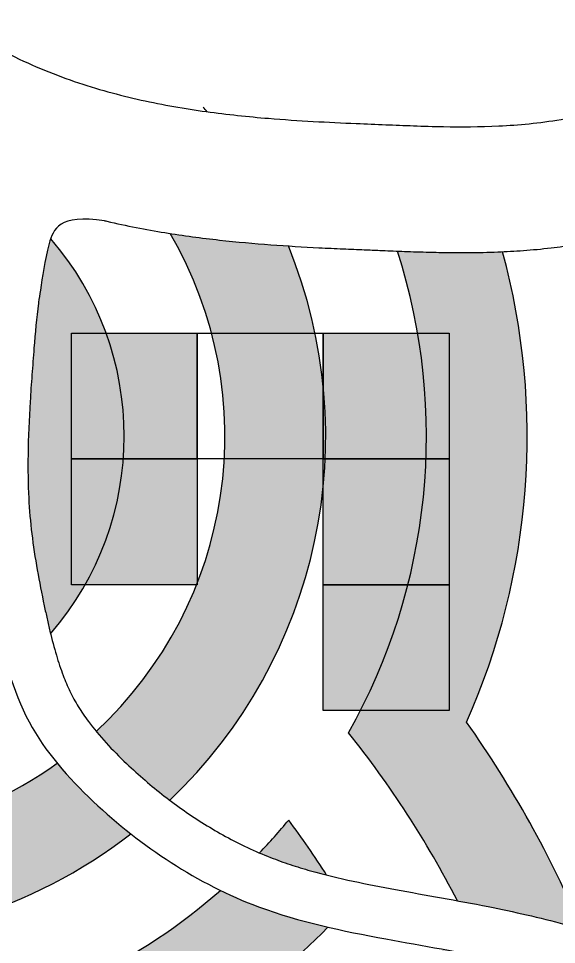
# Model space of a CAD drawing. Header units: millimetres. Extents: x 2483 to 3130, y 1137 to 1428.
# Drawn here: x 2557.1 to 2621.2, y 1217.6 to 1327.9 of the extents above; entities that cross this region are included whole.
import ezdxf

# ---------------------------------------------------------------- set-up
doc = ezdxf.new("R2010")
doc.units = ezdxf.units.MM
doc.layers.add('modulos alternativos', color=10, linetype='Continuous')

msp = doc.modelspace()

# ---------------------------------------------------------------- hatches: boundary and pattern name
h = msp.add_hatch(color=256)
h.dxf.hatch_style = 1
edge = h.paths.add_edge_path()
edge.add_spline(control_points=[(2570.492966576406, 1230.746754918358), (2568.949684671014, 1231.962909986387), (2565.869062800986, 1234.626513449578), (2563.031059656617, 1237.556159249243), (2561.710611572842, 1239.162513074225)], knot_values=[75.49239772575883, 75.49239772575883, 75.49239772575883, 75.49239772575883, 81.3176359636249, 87.52740926434934, 87.52740926434934, 87.52740926434934, 87.52740926434934], degree=3, periodic=0)
edge.add_arc((2533.706947337746, 1278.147058594316), 47.99999999999982, 213.0030569904969, 305.6907198753274, ccw=False)
edge.add_line((2493.452154964238, 1252.002237100075), (2491.580210428803, 1235.423083622355))
edge.add_arc((2533.706947337746, 1278.147058594316), 60.00000000000011, 225.4032807094241, 307.8140155203927)
edge = h.paths.add_edge_path()
edge.add_spline(control_points=[(2589.256558753208, 1300.823933855055), (2588.565879826426, 1300.868686674473), (2587.867129429187, 1300.917063295276), (2585.184800963849, 1301.116998017889), (2583.14499722296, 1301.297446984528), (2579.137406963398, 1301.742328042758), (2577.186901084912, 1301.995956930249), (2575.181378542283, 1302.310492875481)], knot_values=[212.9828461822928, 212.9828461822928, 212.9828461822928, 212.9828461822928, 214.6512388505799, 214.6512388505799, 219.3170946198619, 219.3170946198619, 223.5282887060619, 223.5282887060619, 223.5282887060619, 223.5282887060619], degree=3, periodic=0)
edge.add_arc((2533.706947337746, 1278.147058594315), 48.00000000000005, -47.14208289069143, 30.22552193654002, ccw=False)
edge.add_spline(control_points=[(2566.355714231616, 1242.961009934172), (2567.425227664019, 1241.662273214818), (2568.654271527317, 1240.378663087674), (2570.705681750102, 1238.432519935543), (2571.441661058514, 1237.766594961178), (2572.937274078369, 1236.477980177814), (2573.698741086104, 1235.853611850766), (2574.692068864305, 1235.080118348977), (2574.912330896278, 1234.911124826893), (2575.13358055992, 1234.74390133732)], knot_values=[75.51027329705235, 75.51027329705235, 75.51027329705235, 75.51027329705235, 81.47771928281647, 81.47771928281647, 84.68682337231168, 84.68682337231168, 87.89592746180689, 87.89592746180689, 88.80487970132806, 88.80487970132806, 88.80487970132806, 88.80487970132806], degree=3, periodic=0)
edge.add_arc((2533.706947337746, 1278.147058594316), 60.00000000000004, 313.6652566500256, 382.2066299569298)
edge = h.paths.add_edge_path()
edge.add_spline(control_points=[(2529.503594957411, 1325.027709266622), (2529.229273505639, 1325.315323956026), (2528.958578233429, 1325.603371942216), (2527.585224739846, 1327.085685838058), (2526.541332580993, 1328.282769133094), (2524.283447044959, 1331.006262679507), (2523.099703492481, 1332.536121060702), (2521.574207169612, 1334.623020591003), (2521.170109605782, 1335.18806338008), (2520.775439967379, 1335.751337520978)], knot_values=[174.7070514155853, 174.7070514155853, 174.7070514155853, 174.7070514155853, 175.3911503169315, 175.3911503169315, 178.2239453844211, 178.2239453844211, 181.837039818477, 181.837039818477, 183.1836418255056, 183.1836418255056, 183.1836418255056, 183.1836418255056], degree=3, periodic=0)
edge.add_spline(control_points=[(2520.775439967379, 1335.751337520978), (2520.680158351403, 1335.729295845609), (2520.585633148882, 1335.707263560633), (2520.190725891469, 1335.614599652756), (2519.897491041743, 1335.544259974207), (2519.042974347079, 1335.336354068437), (2518.459919730288, 1335.190627450253), (2517.256893220223, 1334.872587575914), (2516.637707670713, 1334.700452648016), (2515.25798076979, 1334.286005709418), (2514.490818472304, 1334.036707712661), (2513.166807827208, 1333.557264133556), (2512.616421094395, 1333.344104786475), (2511.539062532701, 1332.896577416458), (2511.009107626371, 1332.661711652753), (2509.445244850772, 1331.927039047591), (2508.437385211097, 1331.397245785318), (2505.494840410628, 1329.69937719443), (2503.662888221958, 1328.432977375057), (2501.952016787172, 1327.080891267791)], knot_values=[16.79761257336028, 16.79761257336028, 16.79761257336028, 16.79761257336028, 17.03548103103666, 17.03548103103666, 17.79949216089866, 17.79949216089866, 19.32751442062265, 19.32751442062265, 20.85553668034665, 20.85553668034665, 22.63546847284484, 22.63546847284484, 23.84573752833472, 23.84573752833472, 25.05600658382461, 25.05600658382461, 27.47654469480438, 27.47654469480438, 32.36532590698555, 32.36532590698555, 32.36532590698555, 32.36532590698555], degree=3, periodic=0)
edge.add_line((2501.952016787172, 1327.080891267791), (2500.830562256192, 1317.350191913286))
edge.add_line((2500.830562256192, 1317.350191913286), (2499.642723530763, 1306.829922662313))
edge.add_spline(control_points=[(2499.642723530762, 1306.829922662312), (2500.813448132783, 1308.715352369798), (2505.58950323897, 1314.963449910081), (2513.543210926153, 1321.455049834483), (2522.665431496335, 1323.925037089021), (2527.147223417578, 1324.88930730895), (2529.503594957411, 1325.027709266622)], knot_values=[11.14326445227339, 11.14326445227339, 11.14326445227339, 11.14326445227339, 17.83431136700413, 34.63951082933212, 40.15841278969979, 46.82786368679464, 46.82786368679464, 46.82786368679464, 46.82786368679464], degree=3, periodic=0)
edge = h.paths.add_edge_path()
edge.add_spline(control_points=[(2514.108081324301, 1346.449204191321), (2513.995566966627, 1346.650646343563), (2513.884194537796, 1346.85112774162), (2513.588047866096, 1347.387000585225), (2513.410490359355, 1347.711199348546), (2512.946102013084, 1348.563723285585), (2512.676841146515, 1349.062985164862), (2512.209120415375, 1349.930724400367), (2512.007174323734, 1350.305781915109), (2511.638623594435, 1350.986428175303), (2511.473613851911, 1351.28901134243), (2511.321925288913, 1351.563614228116)], knot_values=[160.4576463928505, 160.4576463928505, 160.4576463928505, 160.4576463928505, 160.9699160577164, 160.9699160577164, 161.8376328805861, 161.8376328805861, 163.3428377771636, 163.3428377771636, 164.6527427608766, 164.6527427608766, 165.9516589922511, 165.9516589922511, 165.9516589922511, 165.9516589922511], degree=3, periodic=0)
edge.add_spline(control_points=[(2511.321925288913, 1351.563614228116), (2511.189087515596, 1351.635276653992), (2511.049854102165, 1351.710490903092), (2510.515120876089, 1352.000239040663), (2510.083291159503, 1352.235905361168), (2509.149885277481, 1352.754696618932), (2508.650426890828, 1353.036194302854), (2507.726836954793, 1353.571632536487), (2507.330565583764, 1353.805378916009), (2506.503790819533, 1354.305007578783), (2506.075256678133, 1354.569610348719), (2505.163474234465, 1355.148460180108), (2504.676719497696, 1355.465676197163), (2504.171572831979, 1355.806689258803)], knot_values=[135.8358659480553, 135.8358659480553, 135.8358659480553, 135.8358659480553, 136.2307718773993, 136.2307718773993, 137.2913402684775, 137.2913402684775, 138.3519086595556, 138.3519086595556, 139.0809654975884, 139.0809654975884, 139.8100223356213, 139.8100223356213, 140.5650645249016, 140.5650645249016, 140.5650645249016, 140.5650645249016], degree=3, periodic=0)
edge.add_spline(control_points=[(2504.171572831979, 1355.806689258803), (2503.621650114471, 1355.592701217616), (2503.072848922171, 1355.370206571985), (2502.083117882833, 1354.95241269937), (2501.639284352458, 1354.758763925389), (2500.774105416647, 1354.369319944297), (2500.346662483858, 1354.170989660844), (2499.877255029573, 1353.946859282447), (2499.83022577178, 1353.924332159691), (2499.783260409446, 1353.901764189907)], knot_values=[23.25510462753493, 23.25510462753493, 23.25510462753493, 23.25510462753493, 24.00640081105264, 24.00640081105264, 24.6174517381286, 24.6174517381286, 25.22850266520457, 25.22850266520457, 25.29664207419667, 25.29664207419667, 25.29664207419667, 25.29664207419667], degree=3, periodic=0)
edge.add_line((2499.783260409446, 1353.901764189907), (2501.041912282869, 1340.982216936147))
edge.add_spline(control_points=[(2501.041912282871, 1340.982216936148), (2501.862610840627, 1341.465540976873), (2502.706899446628, 1341.933780597354), (2504.491549450164, 1342.85883243272), (2505.433539379706, 1343.312919212664), (2507.375012877746, 1344.173074949239), (2508.388470768187, 1344.583049770512), (2509.777573944036, 1345.094135112545), (2510.16711848856, 1345.231687343523), (2511.506997812879, 1345.688463448641), (2512.415235373554, 1345.96802035007), (2513.555036228209, 1346.295855299838), (2513.834625370727, 1346.374225299872), (2514.1080813243, 1346.449204191321)], knot_values=[19.81200829374695, 19.81200829374695, 19.81200829374695, 19.81200829374695, 21.41662413676915, 21.41662413676915, 23.10435565258362, 23.10435565258362, 24.79208716839809, 24.79208716839809, 25.47418685260798, 25.47418685260798, 27.18050276097805, 27.18050276097805, 27.75172069873859, 27.75172069873859, 27.75172069873859, 27.75172069873859], degree=3, periodic=0)
h = msp.add_hatch(color=256)
h.dxf.hatch_style = 1
edge = h.paths.add_edge_path()
edge.add_spline(control_points=[(2556.007236485707, 1249.885828898541), (2555.355828323783, 1251.991312806591), (2554.262821265975, 1256.686277284045), (2553.362251646598, 1261.342037481674), (2552.99431558603, 1263.864291843608)], knot_values=[48.98664590806266, 48.98664590806266, 48.98664590806266, 48.98664590806266, 55.56559684032489, 63.22750866677196, 63.22750866677196, 63.22750866677196, 63.22750866677196], degree=3, periodic=0)
edge.add_arc((2533.706947337746, 1278.147058594315), 23.99999999999999, 35.53134116411462, 323.47914932385373, ccw=False)
edge.add_spline(control_points=[(2552.99431558603, 1263.864291843608), (2552.783799671227, 1265.307408573045), (2551.842929196624, 1273.216544756171), (2552.668774617213, 1285.899599418424), (2553.714696162817, 1297.967438176472), (2555.91640508498, 1307.743150532551), (2551.637416049427, 1309.342738024363), (2549.717884314742, 1310.060304469948)], knot_values=[0, 0, 0, 0, 4.383789875867116, 23.93159200636249, 36.84205211985591, 43.53864569407961, 48.98664590806266, 48.98664590806266, 48.98664590806266, 48.98664590806266], degree=3, periodic=0)
edge.add_spline(control_points=[(2549.717884314742, 1310.060304469948), (2548.875248153963, 1310.476700878589), (2548.031716210323, 1310.913761864018), (2546.878162024397, 1311.541608671007), (2546.567729860005, 1311.713558142133), (2546.257477527755, 1311.888489979924)], knot_values=[194.5438067289589, 194.5438067289589, 194.5438067289589, 194.5438067289589, 196.076833187131, 196.076833187131, 196.6415419224767, 196.6415419224767, 196.6415419224767, 196.6415419224767], degree=3, periodic=0)
edge.add_arc((2533.706947337746, 1278.147058594316), 35.99999999999994, 69.59671171878237, 308.2761624104463)
edge = h.paths.add_edge_path()
edge.add_spline(control_points=[(2560.942067839062, 1301.689535339102), (2560.875736850685, 1301.493720394785), (2560.218714159658, 1299.190430253175), (2559.874996605718, 1296.481959607122), (2559.560330874408, 1294.571191037841), (2559.485461496335, 1294.101952102229)], knot_values=[15.70178737776087, 15.70178737776087, 15.70178737776087, 15.70178737776087, 16.67582064711618, 27.00883920618594, 30.36634529700357, 30.36634529700357, 30.36634529700357, 30.36634529700357], degree=3, periodic=0)
edge.add_spline(control_points=[(2559.485461496338, 1294.101952102245), (2559.481409129791, 1294.068109796327), (2559.477376279388, 1294.034280033066), (2559.261058613684, 1292.211637360123), (2559.102587692938, 1290.454580456534), (2558.872207134005, 1287.599126165527), (2558.790341744378, 1286.536741234388), (2558.634064190974, 1284.415850940655), (2558.560443884112, 1283.35260576501), (2558.36579541185, 1280.163504487444), (2558.271173304905, 1278.038100683039), (2558.22039175441, 1274.193075597795), (2558.243727683551, 1272.46514102785), (2558.403159096393, 1269.330892491702), (2558.523771488876, 1267.925425490883), (2558.866194759182, 1265.080987951839), (2559.084994351236, 1263.649273397812), (2559.589528658881, 1260.791101314087), (2559.873299533908, 1259.365604900683), (2560.29044605762, 1257.404226425833), (2560.402037259459, 1256.889624826681), (2560.628280638969, 1255.878499458247), (2560.743546108984, 1255.379508070863), (2560.885871413597, 1254.790098697011), (2560.909692149653, 1254.692319620593), (2560.933656947625, 1254.594855219337)], knot_values=[17.74538572130219, 17.74538572130219, 17.74538572130219, 17.74538572130219, 17.85485696283133, 17.85485696283133, 23.64542255901649, 23.64542255901649, 26.94792245438946, 26.94792245438946, 30.25042234976242, 30.25042234976242, 36.85542214050836, 36.85542214050836, 42.35622588683841, 42.35622588683841, 47.0445476322748, 47.0445476322748, 51.73286937771119, 51.73286937771119, 56.29410133391426, 56.29410133391426, 57.91376764175526, 57.91376764175526, 59.53343394959625, 59.53343394959625, 59.85677433844573, 59.85677433844573, 59.85677433844573, 59.85677433844573], degree=3, periodic=0)
edge.add_arc((2533.706947337746, 1278.147058594316), 36.00000000000002, 319.1388710151732, 400.8406634641241)
h = msp.add_hatch(color=256)
h.dxf.hatch_style = 1
edge = h.paths.add_edge_path()
edge.add_spline(control_points=[(2620.698366093866, 1214.143206657129), (2618.50897721706, 1214.725965253824), (2614.187647174786, 1215.759097920625), (2609.834430394525, 1216.589358140861), (2607.697812859793, 1216.980467882569)], knot_values=[127.620536896447, 127.620536896447, 127.620536896447, 127.620536896447, 134.413307139255, 140.9332693167266, 140.9332693167266, 140.9332693167266, 140.9332693167266], degree=3, periodic=0)
edge.add_arc((2533.706947337746, 1278.147058594316), 96.0000000000004, 300.2736768266732, 320.42022334983454, ccw=False)
edge.add_arc((2502.689786253603, 1167.86257847656), 84.00000000000006, -14.239849164444877, 19.020589096076208, ccw=False)
edge.add_spline(control_points=[(2584.108844620464, 1147.200126186146), (2588.365041435542, 1147.688055951437), (2592.588170638723, 1148.18023399883), (2596.757333230432, 1148.697594632005)], knot_values=[112.0083915872595, 112.0083915872595, 112.0083915872595, 112.0083915872595, 124.6694013598265, 124.6694013598265, 124.6694013598265, 124.6694013598265], degree=3, periodic=0)
edge.add_arc((2502.689786253604, 1167.86257847656), 95.99999999999983, 348.484369832625, 373.3296334963377)
edge.add_arc((2533.706947337747, 1278.147058594316), 107.9999999999999, 305.2921690933505, 323.6562599186352)
edge = h.paths.add_edge_path()
edge.add_spline(control_points=[(2644.510621139247, 1206.407628208434), (2642.994218977446, 1206.889936800871), (2639.039919973985, 1208.156543175722), (2635.140179294655, 1209.533328101893), (2632.732300021305, 1210.368156818788)], knot_values=[153.5549942419924, 153.5549942419924, 153.5549942419924, 153.5549942419924, 158.3055153348447, 165.9543537232853, 165.9543537232853, 165.9543537232853, 165.9543537232853], degree=3, periodic=0)
edge.add_arc((2533.706947337746, 1278.147058594315), 120, 309.0618791120553, 325.6099169518409, ccw=False)
edge.add_arc((2502.689786253603, 1167.86257847656), 108.0000000000004, -9.319690029592778, 9.114779414646819, ccw=False)
edge.add_spline(control_points=[(2609.264199433545, 1150.372739845203), (2613.49678267205, 1150.991213329702), (2617.6467690461, 1151.660699261687), (2621.690091718754, 1152.405305133547)], knot_values=[137.5207579200151, 137.5207579200151, 137.5207579200151, 137.5207579200151, 150.7916316454585, 150.7916316454585, 150.7916316454585, 150.7916316454585], degree=3, periodic=0)
edge.add_arc((2502.689786253603, 1167.862578476561), 119.9999999999999, 352.5991324998608, 365.8446574979534)
edge.add_arc((2533.706947337746, 1278.147058594316), 131.9999999999999, 312.0197426654964, 327.0791103694992)
edge = h.paths.add_edge_path()
edge.add_spline(control_points=[(2667.186608275738, 1197.405618702036), (2665.628505668513, 1198.287847830077), (2662.0621815, 1200.154187886187), (2658.331116412211, 1201.691857603963), (2656.226054322389, 1202.482876687116)], knot_values=[178.2789692556262, 178.2789692556262, 178.2789692556262, 178.2789692556262, 183.6847591656331, 190.4449937506018, 190.4449937506018, 190.4449937506018, 190.4449937506018], degree=3, periodic=0)
edge.add_arc((2533.706947337746, 1278.147058594316), 144.0000000000003, 314.41251451447704, 328.301747076832, ccw=False)
edge.add_arc((2502.689786253603, 1167.862578476561), 132, -5.595817233964908, 3.223469161512014, ccw=False)
edge.add_spline(control_points=[(2634.060743049109, 1154.991226153148), (2638.110697226308, 1155.925918302417), (2642.152091197519, 1156.923532460556), (2646.347945664958, 1157.946266937391)], knot_values=[164.6646969356746, 164.6646969356746, 164.6646969356746, 164.6646969356746, 178.4974555014604, 178.4974555014604, 178.4974555014604, 178.4974555014604], degree=3, periodic=0)
edge.add_arc((2502.689786253604, 1167.862578476559), 143.9999999999991, 356.0512999113427, 361.0704095623331)
edge.add_arc((2533.706947337746, 1278.147058594315), 155.9999999999993, 316.3930233603217, 328.8303842361409)
edge = h.paths.add_edge_path()
edge.add_spline(control_points=[(2686.868995846934, 1183.588151576155), (2683.685641476152, 1186.056747568902), (2680.502287105371, 1188.525343561649), (2677.254324927188, 1190.865042192341)], knot_values=[202.4675027062139, 202.4675027062139, 202.4675027062139, 202.4675027062139, 214.414360493133, 214.414360493133, 214.414360493133, 214.414360493133], degree=3, periodic=0)
edge.add_arc((2533.706947337746, 1278.147058594315), 167.9999999999992, 318.0620982219449, 328.6988801715317, ccw=False)
edge.add_arc((2502.689786253603, 1167.862578476565), 156.0000000000012, 357.4132651179005, 359.2675920397356, ccw=False)
edge.add_spline(control_points=[(2658.530829344758, 1160.822032455053), (2662.915833234329, 1161.805774189195), (2667.575772402992, 1162.780618319133), (2672.6498813156, 1163.714278773034)], knot_values=[191.3066092016678, 191.3066092016678, 191.3066092016678, 191.3066092016678, 204.4309286822646, 204.4309286822646, 204.4309286822646, 204.4309286822646], degree=3, periodic=0)
edge.add_arc((2533.706947337746, 1278.147058594316), 180.0000000000005, 320.5252827532544, 328.3097230701752)
edge = h.paths.add_edge_path()
edge.add_arc((2533.706947337747, 1278.147058594316), 83.9999999999998, 336.0566219388443, 375.1733686430577)
edge.add_spline(control_points=[(2614.778560928299, 1300.133269496253), (2614.591259187981, 1300.124680776238), (2614.40510365408, 1300.116703448241), (2613.012170896885, 1300.060920085922), (2611.850319001778, 1300.037224148054), (2609.829587394974, 1300.024111847938), (2608.954190769898, 1300.029203155172), (2607.273864024234, 1300.052595991788), (2606.464201709814, 1300.070866154831), (2605.169890636332, 1300.107354166473), (2604.668994406143, 1300.123451525489), (2603.695330312147, 1300.157173884481), (2603.222193153818, 1300.174790431101), (2602.586690779901, 1300.199308474893), (2602.413497662492, 1300.206083237626), (2602.242349857506, 1300.212837562087)], knot_values=[234.9063835238621, 234.9063835238621, 234.9063835238621, 234.9063835238621, 235.2495275517853, 235.2495275517853, 237.4889355456455, 237.4889355456455, 239.3181266239894, 239.3181266239894, 241.1473177023333, 241.1473177023333, 242.3535846476054, 242.3535846476054, 243.5598515928774, 243.5598515928774, 244.0194121454019, 244.0194121454019, 244.0194121454019, 244.0194121454019], degree=3, periodic=0)
edge.add_arc((2533.706947337746, 1278.147058594316), 72.0000000000001, -29.414144750650223, 17.846573480251777, ccw=False)
edge.add_arc((2502.689786253604, 1167.86257847656), 120.0000000000001, 27.229903928614476, 38.63567187497853, ccw=False)
edge.add_spline(control_points=[(2609.39110817664, 1222.770026968332), (2610.609715637444, 1222.544929918744), (2611.836208935937, 1222.312046057055), (2614.585988245168, 1221.762283430939), (2616.116082352865, 1221.436035137372), (2619.163412692047, 1220.73228386581), (2620.683734244665, 1220.355485418528), (2622.871093015369, 1219.774014430286), (2623.542432729487, 1219.590162280153), (2624.21253939808, 1219.401112295311)], knot_values=[128.2348248742962, 128.2348248742962, 128.2348248742962, 128.2348248742962, 131.8954677774063, 131.8954677774063, 136.3931024597487, 136.3931024597487, 140.8907371420911, 140.8907371420911, 142.8869487877295, 142.8869487877295, 142.8869487877295, 142.8869487877295], degree=3, periodic=0)
edge.add_arc((2502.689786253603, 1167.86257847656), 131.9999999999998, 22.98209422077136, 35.25600052406796)
edge = h.paths.add_edge_path()
edge.add_arc((2533.706947337746, 1278.147058594316), 108.0000000000009, 343.2432243778454, 374.3794042036919)
edge.add_spline(control_points=[(2638.323576659992, 1304.967962181837), (2636.927807641327, 1304.65074978888), (2635.560846983206, 1304.136794590009), (2634.193886325084, 1303.622839391138)], knot_values=[0, 0, 0, 0, 4.285220427099667, 4.285220427099667, 4.285220427099667, 4.285220427099667], degree=3, periodic=0)
edge.add_spline(control_points=[(2636.264565845653, 1304.374801414205), (2635.569772780022, 1304.107593511962), (2634.879156993098, 1303.857301226049), (2634.193886325078, 1303.622839391137)], knot_values=[253.9826592727421, 253.9826592727421, 253.9826592727421, 253.9826592727421, 254.9073701124874, 254.9073701124874, 254.9073701124874, 254.9073701124874], degree=3, periodic=0)
edge.add_spline(control_points=[(2634.193886325078, 1303.622839391137), (2632.764786098748, 1303.13388009815), (2631.358932419862, 1302.713769288572), (2628.902922761326, 1302.067364891399), (2627.838772428853, 1301.818537779041), (2626.797840243811, 1301.600963556)], knot_values=[250.5306041838057, 250.5306041838057, 250.5306041838057, 250.5306041838057, 252.4590457938783, 252.4590457938783, 253.982659272742, 253.982659272742, 253.982659272742, 253.982659272742], degree=3, periodic=0)
edge.add_arc((2533.706947337746, 1278.147058594315), 96.00000000000075, -19.892207107837407, 14.141149772106019, ccw=False)
edge.add_arc((2502.689786253603, 1167.862578476561), 144.0000000000001, 18.92941922540922, 32.61763162536141, ccw=False)
edge.add_spline(control_points=[(2638.90210997364, 1214.576632751349), (2639.561383692707, 1214.349178275175), (2640.218063345417, 1214.124296533511), (2641.688584486906, 1213.627429515025), (2642.50014257531, 1213.358553532047), (2644.144865720648, 1212.822970020797), (2644.974417082021, 1212.556991456829), (2647.481254366386, 1211.758034623231), (2649.176723405084, 1211.22413594624), (2651.551726594884, 1210.45554788495), (2652.218367249493, 1210.237593904507), (2652.886762503183, 1210.015494454974)], knot_values=[158.0135079123429, 158.0135079123429, 158.0135079123429, 158.0135079123429, 160.1305679019957, 160.1305679019957, 162.7695837252647, 162.7695837252647, 165.4085995485337, 165.4085995485337, 170.6866311950716, 170.6866311950716, 172.7363797738264, 172.7363797738264, 172.7363797738264, 172.7363797738264], degree=3, periodic=0)
edge.add_arc((2502.689786253603, 1167.86257847656), 156.0000000000001, 15.67682295409743, 30.4876685221748)
h = msp.add_hatch(color=256)
h.dxf.hatch_style = 1
edge = h.paths.add_edge_path()
edge.add_spline(control_points=[(2593.962847351787, 1219.62162383731), (2591.162427755091, 1220.271603144274), (2586.804564460569, 1221.489148920151), (2582.653683396299, 1223.278610809222), (2581.166384382438, 1224.002789872678)], knot_values=[100.0981656183397, 100.0981656183397, 100.0981656183397, 100.0981656183397, 108.7019008558751, 113.6616433677102, 113.6616433677102, 113.6616433677102, 113.6616433677102], degree=3, periodic=0)
edge.add_arc((2533.706947337746, 1278.147058594316), 72.00000000000041, 281.21719777179646, 311.235753259029, ccw=False)
edge.add_arc((2502.689786253603, 1167.86257847656), 60.0000000000002, -23.348782691354472, 41.376068325703386, ccw=False)
edge.add_spline(control_points=[(2557.776342675349, 1144.082937991595), (2562.24854478035, 1144.662746445704), (2566.731161144437, 1145.20094780867), (2571.200746622783, 1145.721026830556)], knot_values=[86.13172800885052, 86.13172800885052, 86.13172800885052, 86.13172800885052, 99.2873327973226, 99.2873327973226, 99.2873327973226, 99.2873327973226], degree=3, periodic=0)
edge.add_arc((2502.689786253603, 1167.86257847656), 72.00000000000016, 342.0900690671139, 387.2997624197989)
edge.add_arc((2533.706947337747, 1278.147058594316), 83.99999999999997, 293.1052642123274, 315.834654219509)
edge = h.paths.add_edge_path()
edge.add_arc((2533.706947337748, 1278.147058594312), 71.9999999999967, 316.37089235497086, 320.5393404881612, ccw=False)
edge.add_spline(control_points=[(2585.822089905736, 1228.467969279816), (2586.259072310128, 1228.280354151536), (2586.698124206008, 1228.09988284239), (2587.906531473328, 1227.625400130316), (2588.680776728816, 1227.346378045889), (2590.266630746502, 1226.819809564857), (2591.074899300118, 1226.573306942406), (2592.528418862913, 1226.162644374966), (2593.167869900486, 1225.992702720566), (2593.814977211686, 1225.829806915162)], knot_values=[102.6162805505881, 102.6162805505881, 102.6162805505881, 102.6162805505881, 104.2308666102338, 104.2308666102338, 107.0402954018927, 107.0402954018927, 109.8497241935517, 109.8497241935517, 112.0056208243998, 112.0056208243998, 112.0056208243998, 112.0056208243998], degree=3, periodic=0)
edge.add_arc((2502.689786253604, 1167.862578476559), 108.0000000000002, 32.46155622156471, 36.68775317733238)
edge = h.paths.add_edge_path()
edge.add_line((2489.188947567469, 1213.924790264217), (2488.579168810594, 1208.073259495831))
edge.add_line((2488.579168810594, 1208.073259495831), (2487.714716277307, 1200.600129991678))
edge.add_arc((2502.689786253603, 1167.86257847656), 35.99999999999991, -54.757952892831895, 114.5806793480375, ccw=False)
edge.add_spline(control_points=[(2523.462932177834, 1138.460598808337), (2526.161401405105, 1138.897018268526), (2532.634189501412, 1140.237024319267), (2539.235336840647, 1141.377944362407), (2543.121873612296, 1141.992783119445)], knot_values=[51.91029693253368, 51.91029693253368, 51.91029693253368, 51.91029693253368, 60.13016387715955, 71.69506954799739, 71.69506954799739, 71.69506954799739, 71.69506954799739], degree=3, periodic=0)
edge.add_arc((2502.689786253603, 1167.86257847656), 48.00000000000006, 327.3875337955006, 466.3358660012726)
edge = h.paths.add_edge_path()
edge.add_line((2485.913039987709, 1185.024769033997), (2485.811712522454, 1184.148800439976))
edge.add_line((2485.811712522454, 1184.148800439976), (2482.704148352153, 1156.639032727509))
edge.add_spline(control_points=[(2482.704148352153, 1156.639032727508), (2482.808327629738, 1155.790887297501), (2482.912506907324, 1154.942741867493), (2483.033000573631, 1154.092655574392)], knot_values=[0, 0, 0, 0, 2.587075989832201, 2.587075989832201, 2.587075989832201, 2.587075989832201], degree=3, periodic=0)
edge.add_arc((2502.689786253603, 1167.86257847656), 23.99999999999995, 215.0119161246319, 494.3493201674928)
h.paths.add_polyline_path([(2514.689786253603, 1167.86257847656, -1), (2490.689786253603, 1167.86257847656, -1)], flags=16)
at = {"layer": 'modulos alternativos'}
h = msp.add_hatch(color=256, dxfattribs=at)
h.dxf.hatch_style = 1
h.paths.add_polyline_path([(2578.405886128189, 1290.442673467585), (2563.405886128189, 1290.442673467585), (2563.405886128189, 1275.442673467585), (2578.405886128189, 1275.442673467585)])
h = msp.add_hatch(color=256, dxfattribs=at)
h.dxf.hatch_style = 1
h.paths.add_polyline_path([(2608.405886128189, 1290.442673467585), (2593.405886128189, 1290.442673467585), (2593.405886128189, 1275.442673467585), (2608.405886128189, 1275.442673467585)])
h = msp.add_hatch(color=256, dxfattribs=at)
h.dxf.hatch_style = 1
h.paths.add_polyline_path([(2578.405886128189, 1275.442673467585), (2563.405886128189, 1275.442673467585), (2563.405886128189, 1260.442673467585), (2578.405886128189, 1260.442673467585)])
h = msp.add_hatch(color=256, dxfattribs=at)
h.dxf.hatch_style = 1
h.paths.add_polyline_path([(2608.405886128189, 1275.442673467585), (2593.405886128189, 1275.442673467585), (2593.405886128189, 1260.442673467585), (2608.405886128189, 1260.442673467585)])
h = msp.add_hatch(color=256, dxfattribs=at)
h.dxf.hatch_style = 1
h.paths.add_polyline_path([(2608.405886128189, 1260.442673467585), (2593.405886128189, 1260.442673467585), (2593.405886128189, 1245.442673467585), (2608.405886128189, 1245.442673467585)])

# ---------------------------------------------------------------- linework, layer by layer
for centre, radius, start, end in [((2533.706947337746, 1278.147058594316), 60, 40.13871052159845, 40.84066346416373), ((2533.706947337746, 1278.147058594316), 36, 319.1388710151697, 40.84066346416373), ((2533.706947337746, 1278.147058594316), 48, 312.8579171093098, 30.22552193650696), ((2533.706947337746, 1278.147058594316), 60, 313.6652566500196, 22.2066299569295), ((2533.706947337746, 1278.147058594316), 72, 330.5858552493548, 17.84657348025523), ((2533.706947337746, 1278.147058594316), 84, 336.0566219388465, 15.17336864306102), ((2533.706947337746, 1278.147058594316), 48, 213.0030569904927, 305.6907198753239), ((2502.689786253603, 1167.86257847656), 132, 22.98209422077126, 35.25600052407331), ((2502.689786253603, 1167.86257847656), 120, 27.22990392862557, 38.63567187497134), ((2502.689786253603, 1167.86257847656), 120, 27.22990392862557, 38.63567187497134), ((2533.706947337746, 1278.147058594316), 60, 225.4032807094315, 307.8140155203897), ((2533.706947337746, 1278.147058594316), 72, 316.3708923549624, 320.5393404881557), ((2502.689786253603, 1167.86257847656), 108, 32.46155622155986, 36.68775317732378), ((2533.706947337746, 1278.147058594316), 72, 281.2171977718044, 311.2357532590128), ((2533.706947337746, 1278.147058594316), 84, 293.1052642123186, 315.8346542195261)]:
    msp.add_arc(centre, radius, start, end)
for points, knots in [([(2521.87524944917, 1362.811367163921), (2521.890877414148, 1362.796566365305), (2521.924965722824, 1362.763164523778), (2522.083394897755, 1362.588855472965), (2522.263341207833, 1362.373741697333), (2522.752827826819, 1361.687672247633), (2523.061004635523, 1361.217598931532), (2523.781017108348, 1360.019400034978), (2524.192480711311, 1359.292081779309), (2525.11747409133, 1357.60209176385), (2525.631009509251, 1356.639724522411), (2526.417269065579, 1355.189921710538), (2526.634415110248, 1354.79178932534), (2527.049604964909, 1354.039408487783), (2527.243324532963, 1353.691755477742), (2527.633434438799, 1352.999172793065), (2527.830982481279, 1352.652111849342), (2528.431392913854, 1351.608972041658), (2528.842015709499, 1350.910936016769), (2530.107432286849, 1348.811805893414), (2530.995667461592, 1347.405656395632), (2533.620352118962, 1343.485054690081), (2535.471449224353, 1340.971403819822), (2539.626373752244, 1336.054340651692), (2541.931525904394, 1333.648837856365), (2545.752179549534, 1330.324236374536), (2547.035328121599, 1329.295954943409), (2548.976202711853, 1327.886403841996), (2549.576602550266, 1327.468873204652), (2550.780586991892, 1326.667357687451), (2551.386860106566, 1326.281299044015), (2553.215527595717, 1325.166228844338), (2554.447679512774, 1324.480412311503), (2558.365426367184, 1322.480077866665), (2561.070862599506, 1321.363770430467), (2566.438370164051, 1319.525195948056), (2569.101321624034, 1318.801756619429), (2574.344035034675, 1317.635204565549), (2576.924666873222, 1317.19185759709), (2581.988361796083, 1316.492022300053), (2584.471896805386, 1316.235664790619), (2590.509038136964, 1315.739194049689), (2593.999240810457, 1315.566273414863), (2598.538664922539, 1315.37276920139), (2599.713993644108, 1315.325981824869), (2601.407765678449, 1315.258262754187), (2601.94006281879, 1315.236746703049), (2603.03938607053, 1315.192911652363), (2603.601067645315, 1315.170935031556), (2605.321477442481, 1315.108294811739), (2606.51545581236, 1315.07075731031), (2609.821003111691, 1315.011443946888), (2612.015013977149, 1315.015040300901), (2616.673974349056, 1315.24413309419), (2619.141356153345, 1315.469019959976), (2623.698621509669, 1316.239434118272), (2625.730942883202, 1316.693014206182), (2629.899599433978, 1317.955424865726), (2632.036461347047, 1318.766107933023), (2634.936235035463, 1320.174711012616), (2635.713655796152, 1320.583733007625), (2637.172999293311, 1321.408472562701), (2637.864089841885, 1321.827397074214), (2640.070302292298, 1323.237522611128), (2641.424243847503, 1324.227630727655), (2643.833977624416, 1326.098046670714), (2644.89066887871, 1326.979679095547), (2646.771516151839, 1328.572939905863), (2647.595743791541, 1329.284986772201), (2649.032357969083, 1330.495957153647), (2649.644530777966, 1330.9944236058), (2650.635958519792, 1331.752960059874), (2651.014155595488, 1332.011826027672), (2651.348076659467, 1332.22044747916), (2651.421137966724, 1332.262843884672), (2651.492635743403, 1332.30250059673), (2651.510002296987, 1332.311770053115), (2651.54301616994, 1332.328981302866), (2651.569789770151, 1332.342439978243), (2651.652303183936, 1332.381191357101), (2651.705806329926, 1332.405312572955), (2651.905555839281, 1332.490111198182), (2652.091298915763, 1332.563144491051), (2652.777433211717, 1332.804609884644), (2653.411834982979, 1332.999695479623), (2655.046219410258, 1333.442198647896), (2656.044864263255, 1333.689544679323), (2658.376084349386, 1334.268650745435), (2659.708793898618, 1334.600462865759), (2661.590529814426, 1335.12984692977), (2661.996720528119, 1335.247324353663), (2662.953190504094, 1335.533976357385), (2663.493672598609, 1335.703253507555), (2664.562154211995, 1336.052195977768), (2665.092387757496, 1336.232524577081), (2666.670904155603, 1336.790269687633), (2667.706987556773, 1337.184441833787), (2670.765734780804, 1338.427567735054), (2672.738715481368, 1339.337022442579), (2678.430374776875, 1342.243388986639), (2681.95585479783, 1344.427923073661), (2688.546157945114, 1349.09264478086), (2691.61240022841, 1351.573574535606), (2695.613789379846, 1355.126334782505), (2696.71336366814, 1356.140243456599), (2698.360420372165, 1357.709280988043), (2698.927728358267, 1358.259414664568), (2700.538078400225, 1359.846821586959), (2701.596206299794, 1360.921853407061), (2704.674413609534, 1364.186171747327), (2706.69550312444, 1366.499663159439), (2709.572987865794, 1370.244253215601), (2710.484663316483, 1371.502987397532), (2712.054053045149, 1373.833516830569), (2712.723332243157, 1374.884558255827), (2714.015482598328, 1377.049640595331), (2714.632795075269, 1378.153954656122), (2716.393652738317, 1381.530207361754), (2717.446389391097, 1383.865559695927), (2718.868091126682, 1387.613758740031), (2719.332213726561, 1388.972029050611), (2720.069358149854, 1391.402144146198), (2720.361494032495, 1392.464399469413), (2720.836806792865, 1394.39588827221), (2721.030064554975, 1395.260616782829), (2721.308957156674, 1396.652065054792), (2721.406500234679, 1397.173994469068), (2721.568836949104, 1398.111461944529), (2721.635816979858, 1398.524532951119), (2721.758957584961, 1399.333048431145), (2721.815564066628, 1399.73091709611), (2721.972527139921, 1400.904976061634), (2722.060073840935, 1401.661600757298), (2722.286095858601, 1403.851227669652), (2722.388684355359, 1405.20408672303), (2722.558216083299, 1407.688176265504), (2722.625142397535, 1408.819610635606), (2722.760936861303, 1410.848203268842), (2722.82989650382, 1411.745200042448), (2722.983563067516, 1413.285628538733), (2723.068347069006, 1413.928425871623), (2723.24036023996, 1414.945934974581), (2723.327143520321, 1415.319495912395), (2723.416017486562, 1415.637510718686), (2723.434118650744, 1415.69758750168), (2723.464136722459, 1415.791713524953), (2723.477587128066, 1415.831660014976), (2723.509154128588, 1415.920713034231), (2723.526542464819, 1415.967534264813), (2723.584083730057, 1416.115071298818), (2723.629626915562, 1416.222893002642), (2723.791906391637, 1416.574970895236), (2723.93460597724, 1416.848155631965), (2724.42626508551, 1417.664330847401), (2724.85088871117, 1418.266497633546), (2725.949700661724, 1419.577658942739), (2726.62292997, 1420.285561706709), (2728.179135377948, 1421.726856612924), (2729.061450959149, 1422.460110185733), (2730.545757260702, 1423.571672720911), (2731.097752578773, 1423.962982172134), (2732.172129644332, 1424.68511729602), (2732.670589345495, 1425.004041675533), (2733.633371540401, 1425.588066373994), (2734.099592981346, 1425.85443338999), (2735.443862571488, 1426.575224815649), (2736.266652952269, 1426.950076161319), (2737.728282672339, 1427.507729040786), (2738.365515837175, 1427.690956567689), (2739.071954189289, 1427.838899174479), (2739.222172992614, 1427.866306570691), (2739.654259788742, 1427.934186683873), (2739.967660257488, 1427.968180599778), (2740.652095746702, 1428.00642590278), (2741.022456205058, 1428.010510809664), (2742.251623742312, 1427.964880004302), (2743.202661084231, 1427.8497356285), (2745.264478716292, 1427.409247087608), (2746.373896834197, 1427.084038760111), (2748.065381125241, 1426.446069068164), (2748.633280435279, 1426.209397748002), (2750.195379506581, 1425.494322180811), (2751.13430813125, 1424.980529906401), (2752.743655853158, 1423.944797394379), (2753.412567340136, 1423.423521267793), (2754.335318071869, 1422.577575147707), (2754.644967295852, 1422.235661341371), (2754.929808700428, 1421.872600222554), (2754.986073970323, 1421.796692594956), (2755.070226060484, 1421.677233271807), (2755.101469031788, 1421.631025947246), (2755.187155175079, 1421.499432565317), (2755.257137325523, 1421.384910270277), (2755.426362164239, 1421.081015269327), (2755.524328363924, 1420.893516479675), (2755.870156845721, 1420.177437608229), (2756.157260804159, 1419.505439471984), (2756.799513965449, 1417.806531734641), (2757.154345373677, 1416.781204435146), (2757.947306529838, 1414.414386032801), (2758.385500577547, 1413.073220211479), (2759.102792005596, 1411.001188443408), (2759.319408827635, 1410.388200826194), (2759.701814976047, 1409.342593935026), (2759.858753862802, 1408.922226954242), (2760.162660905954, 1408.129330828472), (2760.30764568453, 1407.759312584329), (2760.598817580524, 1407.032398080303), (2760.746170205974, 1406.672323115029), (2761.192916209335, 1405.602125427017), (2761.496991569641, 1404.902036013671), (2762.423266142564, 1402.840685215375), (2763.059409774913, 1401.518389689164), (2765.11296655935, 1397.451105618414), (2766.556176873549, 1394.887289443589), (2769.322969850167, 1390.123033020873), (2770.647011820656, 1387.921751054608), (2773.046716248402, 1383.814018960095), (2774.121942433646, 1381.908245705585), (2775.297619496951, 1379.622771870765), (2775.546590796016, 1379.1240504204), (2775.953372043703, 1378.280515629911), (2776.116750994328, 1377.932429836089), (2776.441852023342, 1377.22031067496), (2776.602106574741, 1376.859434255157), (2777.076092611131, 1375.762471097047), (2777.383043173579, 1375.012032372605), (2778.277703877381, 1372.704977724682), (2778.839100264261, 1371.092443645854), (2780.39562898064, 1366.157812913251), (2781.301742999822, 1362.650469943916), (2782.969447576035, 1355.272941551423), (2783.731238171272, 1351.404337318868), (2784.859172074571, 1345.560187841341), (2785.220369986304, 1343.67346344556), (2785.827729804487, 1340.572620333918), (2786.066269516967, 1339.370157712894), (2786.567518593161, 1336.920693851408), (2786.829818011638, 1335.676331220568), (2787.768797943203, 1331.429274670206), (2788.526648554499, 1328.322939684653), (2790.394608975381, 1321.846518447116), (2791.505454054652, 1318.478957716397), (2792.89130945186, 1314.896909868214), (2792.931109159658, 1314.794322156648), (2793.022167637721, 1314.561769586217), (2793.072561300977, 1314.434044592754), (2793.239787144426, 1314.016555877866), (2793.372387407516, 1313.692618180432), (2793.764057413175, 1312.786996090197), (2794.051648667938, 1312.154541176241), (2794.81998157811, 1310.671379796827), (2795.29991031584, 1309.818777609592), (2796.439362741673, 1308.126790407732), (2797.0262542709, 1307.33570282366), (2798.484388197468, 1305.662507015611), (2799.357824050915, 1304.779166295383), (2800.725684586142, 1303.647107379163), (2801.054994302152, 1303.388908425499), (2801.68541618303, 1302.9240462994), (2801.982467730412, 1302.715793192937), (2802.574951508273, 1302.321430192546), (2802.872959016831, 1302.133317561829), (2803.768577913137, 1301.596490547723), (2804.367667189473, 1301.275452974321), (2806.08314770233, 1300.448124021781), (2807.179847848434, 1300.034487102334), (2809.242660534586, 1299.40580333771), (2810.209357984309, 1299.189495897483), (2811.989915892408, 1298.885405498859), (2812.804600466852, 1298.797246483009), (2814.290391203887, 1298.695213683705), (2814.962006980222, 1298.681415199358), (2816.550086873772, 1298.695733608602), (2817.36975756788, 1298.753113141415), (2818.762862468048, 1298.88455063649), (2819.336613443628, 1298.959775764409), (2820.278613499952, 1299.092661526967), (2820.646811233661, 1299.150765892902), (2821.042946114533, 1299.212150209888), (2821.147791871207, 1299.228302912758), (2821.285921813798, 1299.249104756634), (2821.330408038086, 1299.255640254251), (2821.398146569602, 1299.26534402761), (2821.4317160127, 1299.270000273104), (2821.531645858693, 1299.283416425258), (2821.597227258726, 1299.291624711281), (2821.791845521373, 1299.314282951249), (2821.918753332806, 1299.32678220194), (2822.299097614134, 1299.357824349697), (2822.552282229802, 1299.370126541103), (2823.256493954926, 1299.382161847), (2823.74008089592, 1299.370589559687), (2824.631415613386, 1299.314715581825), (2824.947745793296, 1299.290451498501), (2825.524760472733, 1299.239343861668), (2825.767620115289, 1299.216210563482), (2826.243396139991, 1299.168370634935), (2826.473485557855, 1299.144341716609), (2826.926296738259, 1299.0954209536), (2827.152458617278, 1299.070153467542), (2827.830031117952, 1298.991872774305), (2828.280529003628, 1298.936380233331), (2829.626898233599, 1298.759568896789), (2830.517646955677, 1298.627896138203), (2833.157457494077, 1298.188817434486), (2834.873915085645, 1297.836952819876), (2838.538177382446, 1296.913382904208), (2840.446088671157, 1296.309290227674), (2843.940660708899, 1294.927856072702), (2845.52567120845, 1294.15199311046), (2847.200821301161, 1293.144066284529), (2847.458713250927, 1292.982725962002), (2847.917372335311, 1292.684431856899), (2848.120049679424, 1292.548332191536), (2848.441463580693, 1292.325500027282), (2848.562560457526, 1292.239869154937), (2848.786484012463, 1292.078368491931), (2848.889652412251, 1292.002664478768), (2849.056222347499, 1291.878308885747), (2849.115631415641, 1291.833489505149), (2849.269067617032, 1291.716537460106), (2849.360481381072, 1291.646336729342), (2849.678513402254, 1291.40126653322), (2849.948536360774, 1291.191816869908), (2850.754213872262, 1290.579123392339), (2851.353056874707, 1290.130346046233), (2852.865845256555, 1289.094551618307), (2853.78096625728, 1288.505687607512), (2855.338384647933, 1287.65971844093), (2855.802078654438, 1287.421942394842), (2856.619688574759, 1287.034536609121), (2856.953917486266, 1286.883687382827), (2857.600616658313, 1286.608576124661), (2857.908143861492, 1286.484292753718), (2858.517246888356, 1286.251087994197), (2858.822002016976, 1286.140771987792), (2859.735241310158, 1285.828450949555), (2860.342656018848, 1285.645124222011), (2862.148853324079, 1285.16587648989), (2863.348284662184, 1285.067375605737), (2865.605600427623, 1284.644882190464), (2866.698785490005, 1284.573022370095), (2868.777998945866, 1284.540015781599), (2869.764342532573, 1284.578641209788), (2872.246249597948, 1284.779251755911), (2873.647758205324, 1285.004123651021), (2876.201124557024, 1285.537181219122), (2877.354293292969, 1285.846243724793), (2879.462871697949, 1286.483751786166), (2880.418554998411, 1286.812879769365), (2882.133513266892, 1287.440929189455), (2882.898461277761, 1287.740846960831), (2883.590868060747, 1288.019132248125)], [149.5236378840183, 149.5236378840183, 149.5236378840183, 149.5236378840183, 151.1878247450749, 151.1878247450749, 154.4390922755405, 154.4390922755405, 157.690359806006, 157.690359806006, 160.9416273364716, 160.9416273364716, 164.1928948669371, 164.1928948669371, 165.3674284849722, 165.3674284849722, 166.3443859158526, 166.3443859158526, 167.321343346733, 167.321343346733, 169.2752582084937, 169.2752582084937, 173.1830879320152, 173.1830879320152, 180.1783444180067, 180.1783444180067, 187.1736009039981, 187.1736009039981, 190.447017861972, 190.447017861972, 191.8662920088134, 191.8662920088134, 193.2855661556549, 193.2855661556549, 196.1241144493379, 196.1241144493379, 202.2673863729655, 202.2673863729655, 208.4106582965932, 208.4106582965932, 214.5539302202208, 214.5539302202208, 220.6972021438485, 220.6972021438485, 229.8174382319891, 229.8174382319891, 233.0722406249102, 233.0722406249102, 234.5911103079399, 234.5911103079399, 236.1099799909695, 236.1099799909695, 239.1477193570288, 239.1477193570288, 244.2037754025862, 244.2037754025862, 249.2598314481435, 249.2598314481435, 253.062215710286, 253.062215710286, 256.8645999724286, 256.8645999724286, 258.2383854285761, 258.2383854285761, 259.6121708847235, 259.6121708847235, 262.859810961089, 262.859810961089, 266.1074510374544, 266.1074510374544, 269.3550911138198, 269.3550911138198, 272.6027311901852, 272.6027311901852, 275.8503712665507, 275.8503712665507, 277.1542824821079, 277.1542824821079, 277.7364606294954, 277.7364606294954, 278.6762999329786, 278.6762999329786, 279.6161392364619, 279.6161392364619, 281.4958178434284, 281.4958178434284, 284.9611256700388, 284.9611256700388, 288.4264334966492, 288.4264334966492, 291.8917413232596, 291.8917413232596, 292.8133888148965, 292.8133888148965, 294.0071030245732, 294.0071030245732, 295.2008172342499, 295.2008172342499, 297.5882456536032, 297.5882456536032, 302.3631024923099, 302.3631024923099, 311.8358894061964, 311.8358894061964, 321.308676320083, 321.308676320083, 325.0353232050516, 325.0353232050516, 327.0384083574464, 327.0384083574464, 330.795368774242, 330.795368774242, 337.9705955927448, 337.9705955927448, 341.3883639259246, 341.3883639259246, 344.0333112836613, 344.0333112836613, 346.678258641398, 346.678258641398, 351.9681533568714, 351.9681533568714, 354.8921332589839, 354.8921332589839, 357.1136271357115, 357.1136271357115, 358.8849799341936, 358.8849799341936, 359.9396909958136, 359.9396909958136, 360.7702935731813, 360.7702935731813, 361.6008961505491, 361.6008961505491, 363.2621013052846, 363.2621013052846, 366.5845116147556, 366.5845116147556, 369.9069219242265, 369.9069219242265, 373.2293322336975, 373.2293322336975, 376.5517425431685, 376.5517425431685, 379.8741528526394, 379.8741528526394, 380.8092948549834, 380.8092948549834, 381.6015302208519, 381.6015302208519, 382.3937655867204, 382.3937655867204, 383.9782363184575, 383.9782363184575, 387.1471777819316, 387.1471777819316, 392.400857242354, 392.400857242354, 397.6545367027763, 397.6545367027763, 402.9082161631987, 402.9082161631987, 405.8255440722684, 405.8255440722684, 408.4300189396677, 408.4300189396677, 411.034493807067, 411.034493807067, 416.2434435418656, 416.2434435418656, 421.4523932766642, 421.4523932766642, 422.9431002999219, 422.9431002999219, 425.9245143464371, 425.9245143464371, 428.9059283929524, 428.9059283929524, 435.1519711383668, 435.1519711383668, 441.3980138837811, 441.3980138837811, 444.4607964782147, 444.4607964782147, 450.2627511287018, 450.2627511287018, 456.0647057791889, 456.0647057791889, 460.7319877137424, 460.7319877137424, 462.0651568138372, 462.0651568138372, 462.9776502947555, 462.9776502947555, 464.8026372565922, 464.8026372565922, 466.6276242184288, 466.6276242184288, 470.5994290306397, 470.5994290306397, 474.5712338428505, 474.5712338428505, 478.5430386550614, 478.5430386550614, 480.1267613928938, 480.1267613928938, 481.1543449339393, 481.1543449339393, 482.0263557511826, 482.0263557511826, 482.8983665684258, 482.8983665684258, 484.6423882029124, 484.6423882029124, 488.1304314718855, 488.1304314718855, 495.7737547802566, 495.7737547802566, 503.4170780886277, 503.4170780886277, 511.0604013969988, 511.0604013969988, 513.2528291694177, 513.2528291694177, 514.8467512555524, 514.8467512555524, 516.440673341687, 516.440673341687, 519.6285175139562, 519.6285175139562, 526.0042058584946, 526.0042058584946, 538.3586421255098, 538.3586421255098, 550.7130783925251, 550.7130783925251, 556.4880877954104, 556.4880877954104, 560.1056257141942, 560.1056257141942, 563.723163632978, 563.723163632978, 572.234840013546, 572.234840013546, 580.746516394114, 580.746516394114, 580.9807114870363, 580.9807114870363, 581.2149065799586, 581.2149065799586, 581.6832967658031, 581.6832967658031, 582.3572844133191, 582.3572844133191, 583.0312720608351, 583.0312720608351, 583.5383792322849, 583.5383792322849, 584.0454864037347, 584.0454864037347, 584.1962749066685, 584.1962749066685, 584.3207533972894, 584.3207533972894, 584.4452318879104, 584.4452318879104, 584.6941888691523, 584.6941888691523, 585.1663311748541, 585.1663311748541, 585.638473480556, 585.638473480556, 586.1106157862578, 586.1106157862578, 586.5827580919596, 586.5827580919596, 587.3407851494871, 587.3407851494871, 588.0988122070147, 588.0988122070147, 588.8568392645423, 588.8568392645423, 589.216818679254, 589.216818679254, 589.4693816448003, 589.4693816448003, 589.7219446103466, 589.7219446103466, 590.2270705414393, 590.2270705414393, 591.2373224036246, 591.2373224036246, 593.2578261279954, 593.2578261279954, 596.4272778096694, 596.4272778096694, 597.9512372537039, 597.9512372537039, 598.9557273595511, 598.9557273595511, 599.8081103762697, 599.8081103762697, 600.6604933929883, 600.6604933929883, 602.3652594264255, 602.3652594264255, 605.7747914932999, 605.7747914932999, 612.5938556270486, 612.5938556270486, 620.9933874797335, 620.9933874797335, 629.3929193324185, 629.3929193324185, 630.96308343252, 630.96308343252, 632.2498377718222, 632.2498377718222, 633.0427025877519, 633.0427025877519, 633.7332861856004, 633.7332861856004, 634.1691763936755, 634.1691763936755, 634.6050666017505, 634.6050666017505, 635.4768470179008, 635.4768470179008, 636.7222011498648, 636.7222011498648, 637.9675552818287, 637.9675552818287, 638.4464972538241, 638.4464972538241, 638.7549530080162, 638.7549530080162, 639.0187148658848, 639.0187148658848, 639.2824767237535, 639.2824767237535, 639.8100004394909, 639.8100004394909, 640.8650478709657, 640.8650478709657, 641.9200953024405, 641.9200953024405, 642.9751427339153, 642.9751427339153, 644.7271608260355, 644.7271608260355, 646.4791789181558, 646.4791789181558, 648.231197010276, 648.231197010276, 649.9217897745114, 649.9217897745114, 649.9217897745114, 649.9217897745114]), ([(2567.35200130382, 1303.830918332325), (2561.922483765884, 1304.650957371001), (2560.394889505646, 1300.578679842684), (2559.874996605718, 1296.481959607122), (2559.560330874408, 1294.571191037841), (2559.485461496335, 1294.101952102229)], [8.185343903877182, 8.185343903877182, 8.185343903877182, 8.185343903877182, 16.67582064711618, 27.00883920618594, 30.36634529700357, 30.36634529700357, 30.36634529700357, 30.36634529700357]), ([(2567.35200130382, 1303.830918332326), (2567.446639832752, 1303.808702970881), (2567.541174818113, 1303.786662188932), (2569.99520969272, 1303.218351392776), (2572.294584121077, 1302.777825551259), (2576.765153111171, 1302.051219375583), (2578.932147585319, 1301.765113807623), (2583.14499722296, 1301.297446984528), (2585.184800963849, 1301.116998017889), (2589.136448225071, 1300.822451131016), (2591.051623871061, 1300.708688293026), (2593.87917406904, 1300.563749271403), (2594.840108191988, 1300.518892118423), (2596.636434392232, 1300.439610283683), (2597.476507221076, 1300.404515441989), (2598.924464364291, 1300.345531213356), (2599.538713424456, 1300.320999864725), (2600.571489286217, 1300.279717264824), (2600.991597019417, 1300.262803172188), (2601.856293388406, 1300.228127495014), (2602.301827139555, 1300.210298676497), (2603.222193153818, 1300.174790431101), (2603.695330312147, 1300.157173884481), (2604.668994406143, 1300.123451525489), (2605.169890636332, 1300.107354166473), (2606.464201709814, 1300.070866154831), (2607.273864024234, 1300.052595991788), (2608.954190769898, 1300.029203155172), (2609.829587394974, 1300.024111847938), (2611.850319001778, 1300.037224148054), (2613.012170896885, 1300.060920085922), (2615.203266425849, 1300.148667807509), (2616.21688705824, 1300.204001072823), (2618.325826449406, 1300.360377746882), (2619.41767301694, 1300.46145866381), (2621.51731595643, 1300.705554165854), (2622.516614652199, 1300.841089505059), (2625.583123180556, 1301.327586549234), (2627.742483339159, 1301.761945430798), (2632.016830018613, 1302.886923290326), (2634.120814034688, 1303.550343812837), (2636.264565845653, 1304.374801414205)], [207.6756031232369, 207.6756031232369, 207.6756031232369, 207.6756031232369, 207.8623287299286, 207.8623287299286, 212.5281844992107, 212.5281844992107, 217.1940402684928, 217.1940402684928, 221.8598960377749, 221.8598960377749, 226.5257518070569, 226.5257518070569, 229.0005048882263, 229.0005048882263, 231.2511016683495, 231.2511016683495, 232.9534101858425, 232.9534101858425, 234.1596771311146, 234.1596771311146, 235.3659440763866, 235.3659440763866, 236.5722110216586, 236.5722110216586, 237.7784779669307, 237.7784779669307, 239.6076690452746, 239.6076690452746, 241.4368601236185, 241.4368601236185, 243.6762681174787, 243.6762681174787, 245.4992372620837, 245.4992372620837, 247.3222064066887, 247.3222064066887, 248.8995434920156, 248.8995434920156, 252.0542176626694, 252.0542176626694, 254.9073701124874, 254.9073701124874, 254.9073701124874, 254.9073701124874]), ([(2559.485461496338, 1294.101952102245), (2559.481409129791, 1294.068109796327), (2559.477376279388, 1294.034280033066), (2559.261058613684, 1292.211637360123), (2559.102587692938, 1290.454580456534), (2558.872207134005, 1287.599126165527), (2558.790341744378, 1286.536741234388), (2558.634064190974, 1284.415850940655), (2558.560443884112, 1283.35260576501), (2558.36579541185, 1280.163504487444), (2558.271173304905, 1278.038100683039), (2558.22039175441, 1274.193075597795), (2558.243727683551, 1272.46514102785), (2558.403159096393, 1269.330892491702), (2558.523771488876, 1267.925425490883), (2558.866194759182, 1265.080987951839), (2559.084994351236, 1263.649273397812), (2559.589528658881, 1260.791101314087), (2559.873299533908, 1259.365604900683), (2560.29044605762, 1257.404226425833), (2560.402037259459, 1256.889624826681), (2560.628280638969, 1255.878499458247), (2560.743546108984, 1255.379508070863), (2561.099467940383, 1253.905535017688), (2561.350403286794, 1252.95359325179), (2561.873788758022, 1251.202040761513), (2562.142844986644, 1250.396433656443), (2562.685512423741, 1248.971578367557), (2562.95307051639, 1248.342100320284), (2563.39193644949, 1247.425561770951), (2563.548771367592, 1247.117765163365), (2563.877360142312, 1246.513109650978), (2564.051489901188, 1246.211703754867), (2564.602796505167, 1245.309746438396), (2565.008993481114, 1244.711394074209), (2566.708279877077, 1242.422192830023), (2568.260208947817, 1240.752504546631), (2570.705681750102, 1238.432519935543), (2571.441661058514, 1237.766594961178), (2572.937274078369, 1236.477980177814), (2573.698741086104, 1235.853611850766), (2576.020971755539, 1234.045316168432), (2577.619540364497, 1232.926279106411), (2580.924584659968, 1230.871339559773), (2582.632226620954, 1229.938316919415), (2585.287181204471, 1228.689836288783), (2586.208783996658, 1228.292022922923), (2587.906531473328, 1227.625400130316), (2588.680776728816, 1227.346378045889), (2590.266630746502, 1226.819809564857), (2591.074899300118, 1226.573306942406), (2593.54214526779, 1225.876236473232), (2595.243672909047, 1225.468337286403), (2598.632235937589, 1224.741674335038), (2600.31428589569, 1224.418989317588), (2605.627866823874, 1223.439085060379), (2609.314958511039, 1222.816118965755), (2614.585988245168, 1221.762283430939), (2616.116082352865, 1221.436035137372), (2619.163412692047, 1220.73228386581), (2620.683734244665, 1220.355485418528), (2623.515796145316, 1219.602631403819), (2624.828844640371, 1219.232905963177), (2627.103855150869, 1218.554401127158), (2628.067232787655, 1218.254485537685), (2629.970204113441, 1217.642718827958), (2630.912269851782, 1217.330367311248), (2633.714134452639, 1216.383945480792), (2635.54963485879, 1215.740645152353), (2638.54132892398, 1214.700297918834), (2639.710307848793, 1214.295859493478), (2641.688584486906, 1213.627429515025), (2642.50014257531, 1213.358553532047), (2644.144865720648, 1212.822970020797), (2644.974417082021, 1212.556991456829), (2647.481254366386, 1211.758034623231), (2649.176723405084, 1211.22413594624), (2652.940855101013, 1210.006004242232), (2655.016278873419, 1209.313167207759), (2657.23847711676, 1208.505915701575), (2657.379364545739, 1208.454455786215), (2657.520273941384, 1208.402694018872)], [17.74538572130219, 17.74538572130219, 17.74538572130219, 17.74538572130219, 17.85485696283133, 17.85485696283133, 23.64542255901649, 23.64542255901649, 26.94792245438946, 26.94792245438946, 30.25042234976242, 30.25042234976242, 36.85542214050836, 36.85542214050836, 42.35622588683841, 42.35622588683841, 47.0445476322748, 47.0445476322748, 51.73286937771119, 51.73286937771119, 56.29410133391426, 56.29410133391426, 57.91376764175526, 57.91376764175526, 59.53343394959625, 59.53343394959625, 62.77276656527823, 62.77276656527823, 65.75165055656743, 65.75165055656743, 68.3107341510199, 68.3107341510199, 69.66993002102079, 69.66993002102079, 71.02912589102168, 71.02912589102168, 73.74751763102344, 73.74751763102344, 81.47771928281647, 81.47771928281647, 84.68682337231168, 84.68682337231168, 87.89592746180689, 87.89592746180689, 94.31413564079733, 94.31413564079733, 100.8247915285895, 100.8247915285895, 104.2308666102338, 104.2308666102338, 107.0402954018927, 107.0402954018927, 109.8497241935517, 109.8497241935517, 115.4685817768697, 115.4685817768697, 120.7545660914551, 120.7545660914551, 131.8954677774063, 131.8954677774063, 136.3931024597487, 136.3931024597487, 140.8907371420911, 140.8907371420911, 144.8009480406705, 144.8009480406705, 147.6935322592971, 147.6935322592971, 150.5861164779237, 150.5861164779237, 156.3712849151769, 156.3712849151769, 160.1305679019957, 160.1305679019957, 162.7695837252647, 162.7695837252647, 165.4085995485337, 165.4085995485337, 170.6866311950716, 170.6866311950716, 177.0223649216863, 177.0223649216863, 177.4511519490604, 177.4511519490604, 177.4511519490604, 177.4511519490604])]:
    msp.add_open_spline(points, degree=3, knots=knots)
msp.add_spline([(2549.717884314742, 1310.060304469948), (2554.400626597629, 1307.275949779247), (2554.400626597629, 1300.579356205023), (2552.868138119183, 1287.760172946893), (2552.488673563329, 1268.216054271858), (2554.387010624986, 1256.320876849832), (2558.368207303062, 1244.085865351154), (2566.024333482249, 1234.603735955494), (2585.717056316919, 1222.046382611194), (2600.862489958551, 1218.216726080086), (2614.090791578546, 1215.727451082924), (2625.210231070033, 1212.855205771164), (2639.972235233755, 1207.876649949982), (2662.426695327596, 1199.881517517037), (2686.868995846934, 1183.588151576155)], degree=3)
for points in [[(2563.405886128189, 1290.442673467585), (2578.405886128189, 1290.442673467585), (2578.405886128189, 1275.442673467585), (2563.405886128189, 1275.442673467585)], [(2578.405886128189, 1290.442673467585), (2593.405886128189, 1290.442673467585), (2593.405886128189, 1275.442673467585), (2578.405886128189, 1275.442673467585)], [(2593.405886128189, 1290.442673467585), (2608.405886128189, 1290.442673467585), (2608.405886128189, 1275.442673467585), (2593.405886128189, 1275.442673467585)], [(2563.405886128189, 1275.442673467585), (2578.405886128189, 1275.442673467585), (2578.405886128189, 1260.442673467585), (2563.405886128189, 1260.442673467585)], [(2593.405886128189, 1275.442673467585), (2608.405886128189, 1275.442673467585), (2608.405886128189, 1260.442673467585), (2593.405886128189, 1260.442673467585)], [(2593.405886128189, 1260.442673467585), (2608.405886128189, 1260.442673467585), (2608.405886128189, 1245.442673467585), (2593.405886128189, 1245.442673467585)]]:
    msp.add_lwpolyline(points, close=True, dxfattribs=at)

doc.saveas('drawing.dxf')
